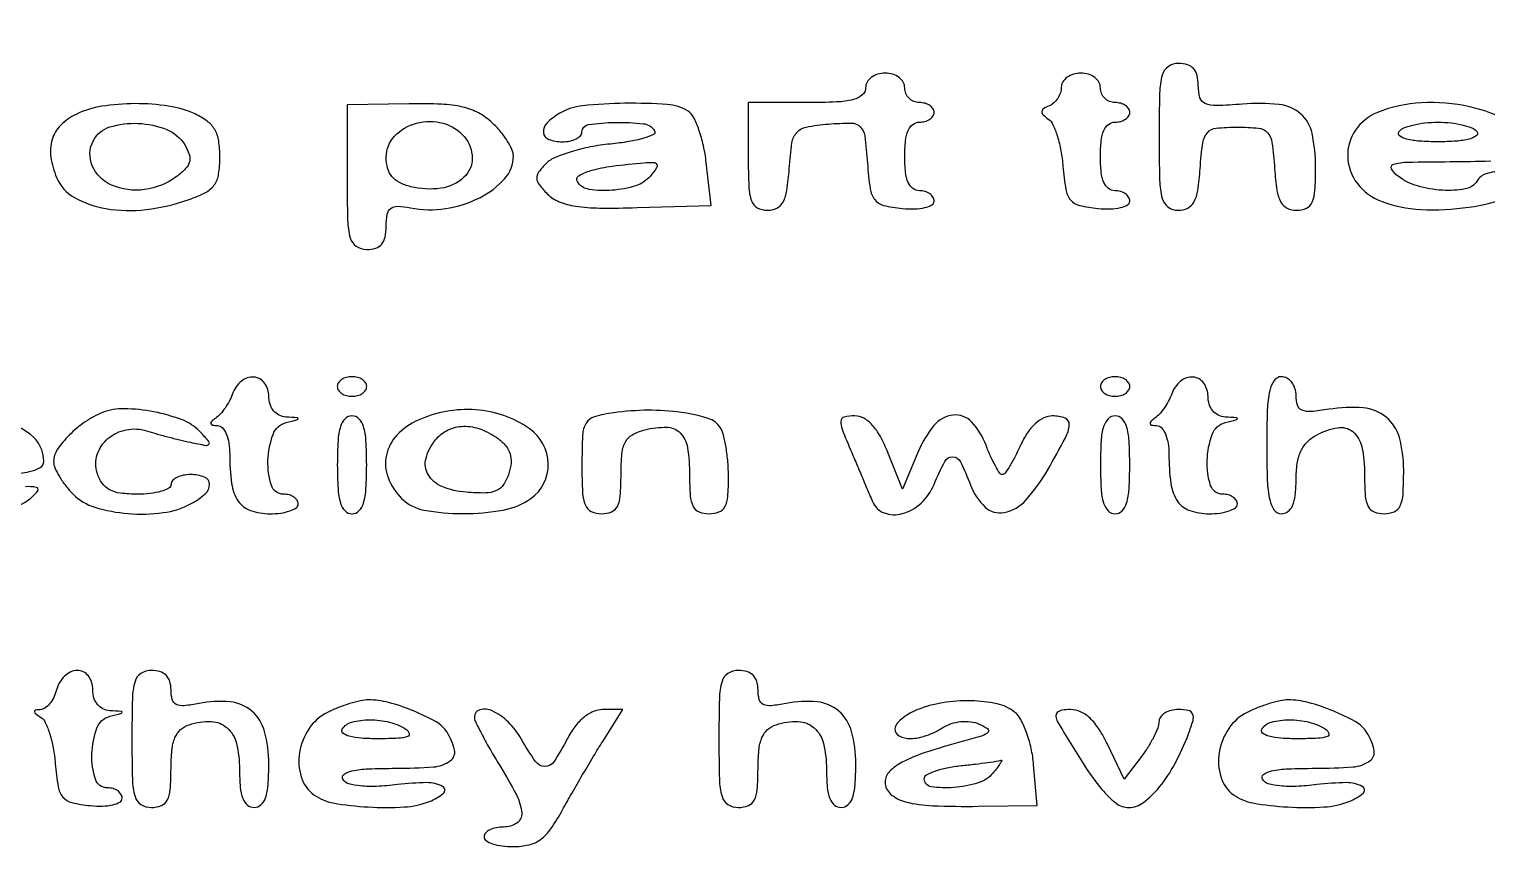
# Model space of a CAD drawing. Extents: x 0 to 1066, y 0 to 761.
# Drawn here: x 972.18 to 984.79, y 133.87 to 141.07 of the extents above; entities that cross this region are included whole.
import ezdxf

# ---------------------------------------------------------------- set-up
doc = ezdxf.new("R2010")
doc.units = 0
doc.header["$MEASUREMENT"] = 0

msp = doc.modelspace()

# ---------------------------------------------------------------- linework, layer by layer
for points in [[(710.559243, 95.267872, -0.000023), (733.258836, 95.240684, -0.000004), (756.324384, 95.211821, -0.198594)], [(542.992229, 95.24091, -0.000004), (565.972908, 95.212432, -0.198597)], [(606.442229, 95.24091, -0.000004), (629.422908, 95.212432, -0.198597)], [(669.892229, 95.24091, -0.000004), (692.872908, 95.212432, -0.198597)], [(984.972196, 140.272991, 0.075764), (984.639928, 140.399439, 0.065093), (984.219577, 140.434153, 0.084123), (983.84199, 140.351516, 0.14807), (983.649265, 140.196522, 0.161253), (983.583057, 139.96604, 0.156057), (983.666968, 139.735909, 0.137919), (983.872746, 139.583519, 0.079277), (984.214601, 139.512405, 0.047386), (984.630259, 139.5323, 0.04781), (984.983385, 139.617996, 0.319548)], [(984.917822, 139.841694, 0.07719), (984.781763, 139.821329, 0.180568), (984.7017, 139.7592, -0.213591), (984.599991, 139.690159, -0.058451), (984.4018, 139.678504, -0.056144), (984.185705, 139.715643, -0.091551), (984.01992, 139.798809, -0.103523), (983.962963, 139.864154, -0.484919), (983.979329, 139.903698, -0.064153), (984.098385, 139.921355, -0.00368), (984.46905, 139.925709, 0.006741), (984.819586, 139.931974, 0.055368)], [(972.020003, 137.226691, 0.040308), (972.183511, 137.246687, 0.078148), (972.276608, 137.281542, 0.270464), (972.3078, 137.334988, 0.235461), (972.192197, 137.56686, 0.091061), (971.862058, 137.73215, 0.080056)], [(971.983679, 136.921765, 0.124255), (972.18588, 137.010961, 0.0595), (972.254273, 137.078829, 0.55686), (972.24283, 137.110589, 0.074477), (972.149138, 137.116228, 0.00348)]]:
    msp.add_lwpolyline(points, format="xyb")
for points in [[(979.4142, 140.5629, -0.222027), (979.38563, 140.501732, -0.113455), (979.30845, 140.462437, -0.050675), (979.163441, 140.441453, -0.010614), (978.9066, 140.436), (978.399, 140.436), (978.399, 139.9707, 0.009984), (978.404243, 139.708171, 0.075033), (978.42762, 139.586434, 0.183879), (978.47761, 139.527467, 0.126645), (978.563336, 139.5054, 0.112123), (978.646404, 139.524265, 0.160679), (978.700445, 139.576172, 0.086187), (978.733425, 139.677401, 0.017695), (978.753686, 139.86495, -0.017007), (978.777515, 140.088406, -0.145982), (978.818957, 140.178731, -0.168845), (978.900457, 140.224983, -0.024679), (979.091851, 140.250453, -0.020122), (979.292076, 140.25901, -0.199555), (979.368233, 140.227575, -0.166731), (979.406956, 140.148419, -0.013159), (979.430251, 139.912053, 0.01664), (979.453522, 139.691652, 0.13025), (979.493092, 139.597407, 0.171858), (979.56928, 139.548158, 0.034348), (979.73145, 139.52119, 0.029775), (979.83837, 139.517276, 0.051008), (979.926841, 139.528381, 0.070483), (979.986939, 139.551521, 0.272062), (980.0064, 139.58464, 0.139787), (979.996618, 139.618945, 0.099973), (979.969123, 139.648174, 0.08532), (979.928002, 139.667858, 0.069166), (979.8795, 139.6746, -0.164293), (979.822865, 139.693726, -0.129352), (979.782814, 139.7451, -0.075863), (979.759528, 139.834999, -0.025511), (979.7526, 139.9707, -0.025511), (979.759528, 140.106401, -0.075863), (979.782814, 140.1963, -0.129352), (979.822865, 140.247674, -0.164293), (979.8795, 140.2668, 0.064853), (979.928014, 140.273119, 0.082425), (979.969123, 140.291651, 0.098894), (979.996623, 140.319137, 0.148195), (980.0064, 140.3514, 0.148195), (979.996623, 140.383663, 0.098894), (979.969123, 140.411149, 0.082425), (979.928014, 140.429681, 0.064853), (979.8795, 140.436, -0.099038), (979.83107, 140.445688, -0.097945), (979.789877, 140.473277, -0.097945), (979.762288, 140.51447, -0.099038), (979.7526, 140.5629, 0.130775), (979.739639, 140.611609, 0.10214), (979.70325, 140.652787, 0.08892), (979.648492, 140.680336, 0.072314), (979.5834, 140.6898, 0.072314), (979.518308, 140.680336, 0.08892), (979.46355, 140.652787, 0.10214), (979.427161, 140.611609, 0.130775)], [(981.1062, 140.56995, -0.080037), (981.098302, 140.520926, -0.064268), (981.075136, 140.472701, -0.065096), (981.040881, 140.432541, -0.087504), (981.00045, 140.407191, 0.046343), (980.95331, 140.382764, 0.240697), (980.939005, 140.358219, 0.216661), (980.949881, 140.330298, 0.038187), (980.994148, 140.293293, -0.132308), (981.034358, 140.244351, -0.030843), (981.072447, 140.144075, -0.02971), (981.103229, 140.019335, -0.025338), (981.121048, 139.885002, 0.019997), (981.145355, 139.685423, 0.133864), (981.1864, 139.595293, 0.163069), (981.263566, 139.547554, 0.033665), (981.42345, 139.52119, 0.029775), (981.53037, 139.517276, 0.051008), (981.618841, 139.528381, 0.070483), (981.678939, 139.551521, 0.272062), (981.6984, 139.58464, 0.139787), (981.688618, 139.618945, 0.099973), (981.661123, 139.648174, 0.08532), (981.620002, 139.667858, 0.069166), (981.5715, 139.6746, -0.164293), (981.514865, 139.693726, -0.129352), (981.474814, 139.7451, -0.075863), (981.451528, 139.834999, -0.025511), (981.4446, 139.9707, -0.025511), (981.451528, 140.106401, -0.075863), (981.474814, 140.1963, -0.129352), (981.514865, 140.247674, -0.164293), (981.5715, 140.2668, 0.064853), (981.620014, 140.273119, 0.082425), (981.661123, 140.291651, 0.098894), (981.688623, 140.319137, 0.148195), (981.6984, 140.3514, 0.148195), (981.688623, 140.383663, 0.098894), (981.661123, 140.411149, 0.082425), (981.620014, 140.429681, 0.064853), (981.5715, 140.436, -0.099038), (981.52307, 140.445688, -0.097945), (981.481877, 140.473277, -0.097945), (981.454288, 140.51447, -0.099038), (981.4446, 140.5629, 0.130775), (981.431639, 140.611609, 0.10214), (981.39525, 140.652787, 0.08892), (981.340492, 140.680336, 0.072314), (981.2754, 140.6898, 0.069108), (981.210731, 140.680819, 0.085282), (981.155903, 140.654594, 0.099962), (981.119243, 140.615653, 0.139896)], [(981.9522, 140.1399, 0.006055), (981.956723, 139.76641, 0.057365), (981.978828, 139.60821, 0.172615), (982.029024, 139.534092, 0.159749), (982.116536, 139.5054, 0.112123), (982.199604, 139.524265, 0.160679), (982.253645, 139.576172, 0.086187), (982.286625, 139.677401, 0.017695), (982.306886, 139.86495, -0.015201), (982.3301, 140.090356, -0.150499), (982.369475, 140.17581, -0.186387), (982.446446, 140.215075, -0.025798), (982.629, 140.2245, -0.025798), (982.811554, 140.215075, -0.186387), (982.888525, 140.17581, -0.150499), (982.9279, 140.090356, -0.015201), (982.951114, 139.86495, 0.017695), (982.971375, 139.677401, 0.086187), (983.004355, 139.576172, 0.160679), (983.058396, 139.524265, 0.112123), (983.141464, 139.5054, 0.107856), (983.225374, 139.523713, 0.182847), (983.275265, 139.574213, 0.089741), (983.299817, 139.675139, 0.014909), (983.3058, 139.875741, 0.051993), (983.275049, 140.170667, 0.163893), (983.175412, 140.339679, 0.154599), (982.989473, 140.419709, 0.04479), (982.673323, 140.42292, -0.011201), (982.445478, 140.409927, -0.108345), (982.350768, 140.427287, -0.227478), (982.305345, 140.478421, -0.069857), (982.2906, 140.58344, 0.055817), (982.280832, 140.670671, 0.126167), (982.25071, 140.72938, 0.138691), (982.198275, 140.762998, 0.073757), (982.1214, 140.7744, 0.150217), (982.030488, 140.746456, 0.180365), (981.97899, 140.673937, 0.059311), (981.956667, 140.517926, 0.005909)], [(972.586813, 140.334559, 0.084446), (972.45356, 140.23973, 0.122036), (972.379444, 140.116345, 0.112368), (972.368167, 139.964757, 0.064343), (972.418758, 139.78752, 0.164207), (972.573062, 139.615814, 0.087593), (972.845362, 139.519956, 0.070959), (973.192807, 139.512291, 0.054004), (973.564176, 139.598276, 0.035169), (973.705595, 139.659026, 0.117277), (973.78174, 139.724413, 0.119933), (973.819364, 139.816191, 0.037599), (973.8306, 139.965396, 0.038769), (973.81976, 140.104992, 0.092646), (973.78526, 140.202595, 0.101726), (973.720251, 140.275635, 0.053358), (973.615119, 140.33782, 0.069558), (973.387263, 140.405477, 0.038247), (973.096624, 140.426814, 0.038313), (972.807968, 140.403742, 0.073547)], [(974.9304, 139.792246, 0.006045), (974.934896, 139.420377, 0.060098), (974.957273, 139.266306, 0.181129), (975.008759, 139.194592, 0.14852), (975.0996, 139.167, 0.074563), (975.1775, 139.178682, 0.143563), (975.229736, 139.213121, 0.125681), (975.259375, 139.274058, 0.050702), (975.2688, 139.366768, -0.041024), (975.277377, 139.471127, -0.191456), (975.307928, 139.521824, -0.177245), (975.366657, 139.539945, -0.034342), (975.478737, 139.526405, 0.084787), (975.781544, 139.520435, 0.079187), (976.077009, 139.614266, 0.09184), (976.292893, 139.777943, 0.18686), (976.3686, 139.973447, 0.107775), (976.356205, 140.030285, 0.034357), (976.314597, 140.106786, 0.032475), (976.255116, 140.188069, 0.031035), (976.184761, 140.262281, 0.064977), (976.065963, 140.347137, 0.066913), (975.93052, 140.397632, 0.045754), (975.746995, 140.421958, 0.013836), (975.465661, 140.425523), (974.9304, 140.417493)], [(976.77045, 140.344624, 0.061831), (976.658551, 140.259395, 0.224089), (976.628218, 140.177694, 0.292314), (976.673762, 140.118303, 0.087176), (976.7916, 140.0976, 0.048028), (976.856354, 140.103834, 0.068025), (976.911098, 140.122451, 0.088204), (976.947985, 140.149893, 0.191087), (976.9608, 140.1822, -0.37282), (977.016209, 140.246182, -0.031627), (977.250938, 140.265032, -0.032114), (977.492742, 140.253585, -0.230378), (977.588741, 140.192813, -0.443254), (977.579734, 140.161595, -0.040732), (977.495383, 140.128486, -0.032077), (977.367583, 140.098767, -0.01714), (977.206717, 140.077725, 0.023992), (977.033677, 140.052674, 0.025519), (976.867422, 140.011501, 0.026225), (976.729035, 139.961575, 0.096984), (976.65234, 139.909997, 0.034328), (976.586308, 139.834217, 0.173927), (976.569809, 139.781577, 0.159733), (976.589887, 139.727822, 0.027792), (976.663085, 139.646001, 0.101972), (976.763551, 139.579869, 0.057118), (976.905273, 139.541438, 0.03533), (977.113606, 139.524723, 0.010002), (977.439133, 139.528165), (978.077811, 139.5477), (978.036118, 139.917713, 0.026188), (978.011707, 140.064702, 0.030776), (977.972902, 140.200432, 0.032172), (977.926578, 140.308691, 0.13516), (977.879463, 140.360568, 0.124502), (977.699274, 140.419688, 0.020923), (977.333317, 140.429741, 0.021809), (976.96668, 140.408458, 0.106858)], [(973.525932, 140.071495, -0.053632), (973.56493, 139.988614, -0.147433), (973.567479, 139.924719, -0.13153), (973.534, 139.865486, -0.039035), (973.45488, 139.796545, -0.126607), (973.17911, 139.6842, -0.136939), (972.892203, 139.723813, -0.191419), (972.727042, 139.889719, -0.227898), (972.736501, 140.108252, -0.196882), (972.877962, 140.22515, -0.087307), (973.122528, 140.256538, -0.084188), (973.371678, 140.202259, -0.161727)], [(975.944706, 140.140977, -0.172391), (976.012095, 139.957106, -0.211074), (975.940439, 139.790496, -0.153573), (975.740557, 139.695461, -0.096539), (975.480111, 139.709388, -0.053961), (975.382342, 139.745489, -0.105124), (975.317513, 139.796958, -0.110072), (975.281035, 139.868586, -0.063028), (975.2688, 139.965262, -0.192002), (975.341157, 140.146743, -0.140331), (975.529951, 140.258168, -0.128975), (975.762022, 140.25766, -0.156086)], [(984.7017, 140.1822, -0.400129), (984.694431, 140.147698, -0.089468), (984.634083, 140.120499, -0.044569), (984.522175, 140.10291, -0.016707), (984.3633, 140.0976, -0.016707), (984.204425, 140.10291, -0.044569), (984.092517, 140.120499, -0.089468), (984.032169, 140.147698, -0.400129), (984.0249, 140.1822, -0.158284), (984.063471, 140.214903, -0.036095), (984.145873, 140.241949, -0.033884), (984.249932, 140.260587, -0.02738), (984.3633, 140.2668, -0.02738), (984.476668, 140.260587, -0.033884), (984.580727, 140.241949, -0.036095), (984.663129, 140.214903, -0.158284)], [(977.553, 139.8015, -0.144489), (977.428145, 139.717707, -0.057078), (977.223023, 139.678247, -0.057773), (977.02349, 139.686112, -0.219006), (976.922058, 139.753442, -0.41646), (976.934248, 139.804209, -0.068136), (977.037131, 139.848906, -0.036389), (977.223164, 139.886818, -0.012112), (977.499909, 139.915724, -0.023194), (977.583196, 139.918513, -0.288311), (977.608589, 139.902082, -0.267315), (977.605855, 139.87085, -0.02075)], [(973.939866, 137.91915, -0.034842), (973.912288, 137.85791, -0.028095), (973.874624, 137.796332, -0.02892), (973.833178, 137.743254, -0.062485), (973.794471, 137.708945, 0.032002), (973.758339, 137.680648, 0.275212), (973.752424, 137.66188, 0.30431), (973.766108, 137.649179, 0.036288), (973.80945, 137.645495, -0.207996), (973.850784, 137.626918, -0.084059), (973.88488, 137.573786, -0.062038), (973.907681, 137.49416, -0.038763), (973.9152, 137.397319, 0.032597), (973.931774, 137.143371, 0.116424), (973.989057, 136.99217, 0.162763), (974.095158, 136.910815, 0.083054), (974.262651, 136.8828, 0.032824), (974.356404, 136.888961, 0.050432), (974.435505, 136.907651, 0.065191), (974.490124, 136.934917, 0.249384), (974.5074, 136.9674, 0.148195), (974.497623, 136.999663, 0.098894), (974.470123, 137.027149, 0.082425), (974.429014, 137.045681, 0.064853), (974.3805, 137.052, -0.324794), (974.276349, 137.127634, -0.087421), (974.246064, 137.342209, -0.079037), (974.290133, 137.568991, -0.246177), (974.40165, 137.670483, 0.001923), (974.501155, 137.696896, 0.339035), (974.5074, 137.705047, 0.392517), (974.500965, 137.711981, 0.002113), (974.40165, 137.718986, -0.099242), (974.341985, 137.735116, -0.104863), (974.294483, 137.772813, -0.097744), (974.264075, 137.82899, -0.07546), (974.2536, 137.898, 0.156895), (974.216781, 138.012448, 0.223876), (974.124969, 138.063539, 0.194427), (974.016125, 138.027861, 0.129853)], [(974.8458, 137.9826, 0.148195), (974.855577, 137.950337, 0.098894), (974.883077, 137.922851, 0.082425), (974.924186, 137.904319, 0.064853), (974.9727, 137.898, 0.064853), (975.021214, 137.904319, 0.082425), (975.062323, 137.922851, 0.098894), (975.089823, 137.950337, 0.148195), (975.0996, 137.9826, 0.148195), (975.089823, 138.014863, 0.098894), (975.062323, 138.042349, 0.082425), (975.021214, 138.060881, 0.064853), (974.9727, 138.0672, 0.064853), (974.924186, 138.060881, 0.082425), (974.883077, 138.042349, 0.098894), (974.855577, 138.014863, 0.148195)], [(981.4446, 137.9826, 0.148195), (981.454377, 137.950337, 0.098894), (981.481877, 137.922851, 0.082425), (981.522986, 137.904319, 0.064853), (981.5715, 137.898, 0.064853), (981.620014, 137.904319, 0.082425), (981.661123, 137.922851, 0.098894), (981.688623, 137.950337, 0.148195), (981.6984, 137.9826, 0.148195), (981.688623, 138.014863, 0.098894), (981.661123, 138.042349, 0.082425), (981.620014, 138.060881, 0.064853), (981.5715, 138.0672, 0.064853), (981.522986, 138.060881, 0.082425), (981.481877, 138.042349, 0.098894), (981.454377, 138.014863, 0.148195)], [(982.061466, 137.91915, -0.034842), (982.033888, 137.85791, -0.028095), (981.996224, 137.796332, -0.02892), (981.954778, 137.743254, -0.062485), (981.916071, 137.708945, 0.032002), (981.879939, 137.680648, 0.275212), (981.874024, 137.66188, 0.30431), (981.887708, 137.649179, 0.036288), (981.93105, 137.645495, -0.207996), (981.972384, 137.626918, -0.084059), (982.00648, 137.573786, -0.062038), (982.029281, 137.49416, -0.038763), (982.0368, 137.397319, 0.032597), (982.053374, 137.143371, 0.116424), (982.110657, 136.99217, 0.162763), (982.216758, 136.910815, 0.083054), (982.384251, 136.8828, 0.032824), (982.478004, 136.888961, 0.050432), (982.557105, 136.907651, 0.065191), (982.611724, 136.934917, 0.249384), (982.629, 136.9674, 0.148195), (982.619223, 136.999663, 0.098894), (982.591723, 137.027149, 0.082425), (982.550614, 137.045681, 0.064853), (982.5021, 137.052, -0.324794), (982.397949, 137.127634, -0.087421), (982.367664, 137.342209, -0.079037), (982.411733, 137.568991, -0.246177), (982.52325, 137.670483, 0.001923), (982.622755, 137.696896, 0.339035), (982.629, 137.705047, 0.392517), (982.622565, 137.711981, 0.002113), (982.52325, 137.718986, -0.099242), (982.463585, 137.735116, -0.104863), (982.416083, 137.772813, -0.097744), (982.385675, 137.82899, -0.07546), (982.3752, 137.898, 0.156895), (982.338381, 138.012448, 0.223876), (982.246569, 138.063539, 0.194427), (982.137725, 138.027861, 0.129853)], [(982.8828, 137.475, 0.008455), (982.887969, 137.169326, 0.044348), (982.908482, 137.00265, 0.103378), (982.947444, 136.914724, 0.241448), (983.0097, 136.8828, 0.163427), (983.06623, 136.901784, 0.129276), (983.106294, 136.952804, 0.076327), (983.129635, 137.041908, 0.025967), (983.1366, 137.175923, -0.034809), (983.146438, 137.31707, -0.071881), (983.177224, 137.423057, -0.087372), (983.231679, 137.502565, -0.076294), (983.312411, 137.563138, -0.079862), (983.496148, 137.626486, -0.217417), (983.626175, 137.592516, -0.173593), (983.70495, 137.462085, -0.049932), (983.7288, 137.223855, 0.017133), (983.735096, 137.040154, 0.098316), (983.760443, 136.946582, 0.184478), (983.811489, 136.899463, 0.095428), (983.898, 136.8828, 0.102041), (983.985533, 136.900852, 0.187889), (984.036576, 136.951165, 0.091374), (984.061311, 137.052725, 0.014166), (984.0672, 137.260523, 0.066488), (984.029577, 137.542202, 0.156972), (983.915331, 137.717741, 0.151472), (983.716891, 137.797408, 0.060571), (983.421097, 137.785605, -0.018036), (983.265145, 137.76604, -0.120846), (983.188508, 137.777762, -0.220558), (983.14963, 137.819974, -0.077694), (983.1366, 137.903319, 0.075873), (983.127044, 137.965931, 0.089232), (983.099323, 138.01906, 0.100733), (983.058095, 138.054576, 0.128277), (983.0097, 138.0672, 0.241448), (982.947444, 138.035276, 0.103378), (982.908482, 137.94735, 0.044348), (982.887969, 137.780674, 0.008455)], [(972.8154, 137.75726, 0.056154), (972.666573, 137.677649, 0.045319), (972.527114, 137.561617, 0.04713), (972.423842, 137.437016, 0.150592), (972.3924, 137.334988, 0.102164), (972.403807, 137.279745, 0.03292), (972.442103, 137.204923, 0.031265), (972.496847, 137.125141, 0.030385), (972.5616, 137.052, 0.123148), (972.749624, 136.939207, 0.053922), (973.037145, 136.884646, 0.053029), (973.341016, 136.892598, 0.090061), (973.582362, 136.970377, 0.059033), (973.703825, 137.055148, 0.219872), (973.740118, 137.138493, 0.307231), (973.696632, 137.199622, 0.089316), (973.5768, 137.2212, 0.048028), (973.512046, 137.214966, 0.068025), (973.457303, 137.196349, 0.088204), (973.420415, 137.168907, 0.191087), (973.4076, 137.1366, -0.27491), (973.388203, 137.103987, -0.053598), (973.322295, 137.076851, -0.043338), (973.228472, 137.058139, -0.027566), (973.117201, 137.052, -0.030534), (972.97104, 137.060934, -0.091037), (972.875749, 137.090795, -0.119802), (972.812343, 137.146824, -0.075464), (972.768433, 137.235904, -0.157613), (972.769276, 137.394316, -0.13805), (972.862034, 137.532152, -0.127471), (973.020084, 137.608599, -0.126029), (973.1961, 137.599121, 0.008414), (973.275998, 137.575478, 0.004214), (973.377726, 137.548149, 0.004183), (973.483485, 137.521633, 0.006167), (973.5768, 137.50028, 0.006891), (973.707972, 137.473848, 0.271372), (973.734771, 137.483477, 0.369524), (973.734476, 137.508018, 0.009791), (973.655541, 137.594547, 0.113729), (973.505576, 137.693917, 0.041876), (973.259735, 137.763283, 0.042013), (973.002889, 137.790956, 0.10093)], [(975.54375, 137.691305, 0.097185), (975.36155, 137.562317, 0.139343), (975.269992, 137.388195, 0.143682), (975.285057, 137.195992, 0.105834), (975.401743, 137.015743, 0.152802), (975.594632, 136.914797, 0.044471), (975.932598, 136.884299, 0.045034), (976.281171, 136.915366, 0.108451), (976.518976, 137.014497, 0.252552), (976.67015, 137.315807, 0.237937), (976.505433, 137.619539, 0.135938), (976.04329, 137.781182, 0.122743)], [(977.23575, 137.755804, 0.034203), (977.069047, 137.721189, 0.190888), (976.997784, 137.666976, 0.124888), (976.966924, 137.565316, 0.011559), (976.9608, 137.30044, 0.01182), (976.966336, 137.066313, 0.084612), (976.990519, 136.956155, 0.189677), (977.041607, 136.902384, 0.109452), (977.13, 136.8828, 0.094675), (977.216374, 136.899303, 0.183949), (977.267424, 136.946049, 0.099169), (977.29285, 137.038684, 0.017546), (977.2992, 137.219588, -0.021073), (977.306992, 137.404389, -0.101466), (977.336588, 137.50484, -0.147476), (977.397266, 137.56598, -0.062694), (977.505892, 137.608253, -0.063704), (977.694758, 137.630771, -0.198871), (977.810267, 137.581774, -0.158215), (977.87353, 137.455093, -0.03735), (977.8914, 137.216207, 0.017886), (977.897794, 137.037518, 0.09985), (977.923283, 136.945626, 0.183507), (977.974338, 136.899176, 0.094082), (978.0606, 136.8828, 0.090931), (978.146338, 136.898523, 0.182304), (978.197209, 136.943444, 0.103542), (978.222608, 137.031634, 0.019542), (978.228505, 137.20005, 0.019465), (978.222934, 137.329481, 0.020404), (978.207321, 137.456052, 0.020565), (978.184972, 137.563723, 0.080073), (978.158209, 137.626048, 0.179806), (978.051254, 137.707286, 0.038526), (977.819757, 137.758266, 0.036742), (977.533981, 137.77724, 0.03231)], [(974.8458, 137.3058, 0.014068), (974.851658, 137.097643, 0.058865), (974.873295, 136.97445, 0.122766), (974.912887, 136.907762, 0.200296), (974.9727, 136.8828, 0.200296), (975.032513, 136.907762, 0.122766), (975.072105, 136.97445, 0.058865), (975.093742, 137.097643, 0.014068), (975.0996, 137.3058, 0.014068), (975.093742, 137.513957, 0.058865), (975.072105, 137.63715, 0.122766), (975.032513, 137.703838, 0.200296), (974.9727, 137.7288, 0.200296), (974.912887, 137.703838, 0.122766), (974.873295, 137.63715, 0.058865), (974.851658, 137.513957, 0.014068)], [(979.293847, 137.41155, -0.000377), (979.349009, 137.282336, -0.000408), (979.402526, 137.156428, -0.000384), (979.448236, 137.048409, -0.001986), (979.473234, 136.98855, 0.208656), (979.574762, 136.89054, 0.158103), (979.731213, 136.883847, 0.120782), (979.894904, 136.975679, 0.107016), (980.0064, 137.1366, -0.022554), (980.099376, 137.335225, -0.284473), (980.167548, 137.375498, -0.282148), (980.234443, 137.332554, -0.022295), (980.321366, 137.130076, 0.114492), (980.447489, 136.941266, 0.242316), (980.612117, 136.894207, 0.161878), (980.800276, 137.001445, 0.053), (980.989705, 137.2635, 0.007949), (981.142065, 137.539691, 0.101501), (981.175258, 137.652612, 0.33606), (981.13969, 137.70874, 0.089633), (981.028691, 137.7288, 0.116309), (980.954507, 137.711307, 0.070911), (980.880096, 137.65988, 0.059573), (980.811373, 137.579189, 0.042461), (980.754239, 137.475, -0.013983), (980.707899, 137.377752, -0.020865), (980.661561, 137.295754, -0.016768), (980.619613, 137.233054, -0.241443), (980.596496, 137.2212, -0.252747), (980.574073, 137.233308, -0.018214), (980.536291, 137.295754, -0.022048), (980.495297, 137.377748, -0.01465), (980.455296, 137.475, 0.097383), (980.330536, 137.676188, 0.236143), (980.171219, 137.735751, 0.197846), (980.005451, 137.645908, 0.072051), (979.865497, 137.412236), (979.733229, 137.095672), (979.606966, 137.412236, 0.029537), (979.541748, 137.551282, 0.060015), (979.471939, 137.649581, 0.081446), (979.397769, 137.708445, 0.12777), (979.319416, 137.7288, 0.058109), (979.229849, 137.718356, 0.325352), (979.200215, 137.683845, 0.1149), (979.210765, 137.613266, 0.006766)], [(981.4446, 137.3058, 0.014068), (981.450458, 137.097643, 0.058865), (981.472095, 136.97445, 0.122766), (981.511687, 136.907762, 0.200296), (981.5715, 136.8828, 0.200296), (981.631313, 136.907762, 0.122766), (981.670905, 136.97445, 0.058865), (981.692542, 137.097643, 0.014068), (981.6984, 137.3058, 0.014068), (981.692542, 137.513957, 0.058865), (981.670905, 137.63715, 0.122766), (981.631313, 137.703838, 0.200296), (981.5715, 137.7288, 0.200296), (981.511687, 137.703838, 0.122766), (981.472095, 137.63715, 0.058865), (981.450458, 137.513957, 0.014068)], [(976.235898, 137.532004, -0.060673), (976.302516, 137.469622, -0.09917), (976.339435, 137.401937, -0.096863), (976.347916, 137.324087, -0.055739), (976.329482, 137.231225, -0.067019), (976.284145, 137.135215, -0.146179), (976.222752, 137.082926, -0.101826), (976.127021, 137.062298, -0.023149), (975.960268, 137.068471, -0.073726), (975.75259, 137.117204, -0.167429), (975.631813, 137.220899, -0.200746), (975.612838, 137.362361, -0.107876), (975.695173, 137.521364, -0.10677), (975.804134, 137.606866, -0.108657), (975.937978, 137.639072, -0.096178), (976.086232, 137.613304, -0.066978)], [(972.416913, 135.36, -0.049688), (972.392878, 135.29518, -0.058463), (972.357498, 135.240122, -0.068149), (972.316737, 135.202395, -0.15041), (972.276783, 135.189505, 0.037268), (972.236058, 135.185911, 0.383112), (972.226332, 135.173799, 0.221472), (972.236073, 135.155583, 0.019331), (972.280348, 135.124957, -0.143215), (972.320561, 135.079089, -0.032136), (972.358647, 134.981202, -0.030816), (972.389433, 134.858169, -0.025599), (972.407248, 134.724402, 0.019997), (972.431555, 134.524823, 0.133864), (972.4726, 134.434693, 0.163069), (972.549766, 134.386954, 0.033665), (972.70965, 134.36059, 0.029775), (972.81657, 134.356676, 0.051008), (972.905041, 134.367781, 0.070483), (972.965139, 134.390921, 0.272062), (972.9846, 134.42404, 0.139787), (972.974818, 134.458345, 0.099973), (972.947323, 134.487574, 0.08532), (972.906202, 134.507258, 0.069166), (972.8577, 134.514, -0.324794), (972.753549, 134.589634, -0.087421), (972.723264, 134.804209, -0.079037), (972.767333, 135.030991, -0.246177), (972.87885, 135.132483, 0.001923), (972.978355, 135.158896, 0.339035), (972.9846, 135.167047, 0.392517), (972.978165, 135.173981, 0.002113), (972.87885, 135.180986, -0.099242), (972.819185, 135.197116, -0.104863), (972.771683, 135.234813, -0.097744), (972.741275, 135.29099, -0.07546), (972.7308, 135.36, 0.071894), (972.721095, 135.427143, 0.096727), (972.692797, 135.481507, 0.109473), (972.649322, 135.516658, 0.115978), (972.59598, 135.5292, 0.114309), (972.541136, 135.516496, 0.075597), (972.487766, 135.479497, 0.069688), (972.443921, 135.424673, 0.070024)], [(973.0692, 134.937, 0.006583), (973.073807, 134.587108, 0.063075), (973.096393, 134.439975, 0.183695), (973.147826, 134.37113, 0.142406), (973.2384, 134.3448, 0.093958), (973.324638, 134.36115, 0.183412), (973.375694, 134.407537, 0.099994), (973.401196, 134.499273, 0.017959), (973.4076, 134.677499, -0.023806), (973.415405, 134.841344, -0.073835), (973.441922, 134.94849, -0.112205), (973.490489, 135.017465, -0.107031), (973.564882, 135.060117, -0.082674), (973.755609, 135.087454, -0.17764), (973.891911, 135.033924, -0.154079), (973.973627, 134.897354, -0.058429), (973.9998, 134.674149, 0.021226), (974.006365, 134.519565, 0.070839), (974.029099, 134.420841, 0.129231), (974.069014, 134.365497, 0.173961), (974.1267, 134.3448, 0.187804), (974.185601, 134.367732, 0.126701), (974.225344, 134.428904, 0.064234), (974.247446, 134.540323, 0.016884), (974.2536, 134.722523, 0.065638), (974.216986, 135.000234, 0.149979), (974.105923, 135.177417, 0.156102), (973.918128, 135.257577, 0.072911), (973.651065, 135.243723, -0.023257), (973.520356, 135.223849, -0.140156), (973.453405, 135.235626, -0.217599), (973.418682, 135.277725, -0.06538), (973.4076, 135.362115, 0.074213), (973.396767, 135.4347, 0.124481), (973.365032, 135.487164, 0.123371), (973.311934, 135.518533, 0.072152), (973.2384, 135.5292, 0.142406), (973.147826, 135.50287, 0.183695), (973.096393, 135.434025, 0.063075), (973.073807, 135.286892, 0.006583)], [(978.1452, 134.937, 0.006583), (978.149807, 134.587108, 0.063075), (978.172393, 134.439975, 0.183695), (978.223826, 134.37113, 0.142406), (978.3144, 134.3448, 0.093958), (978.400638, 134.36115, 0.183412), (978.451694, 134.407537, 0.099994), (978.477196, 134.499273, 0.017959), (978.4836, 134.677499, -0.023806), (978.491405, 134.841344, -0.073835), (978.517922, 134.94849, -0.112205), (978.566489, 135.017465, -0.107031), (978.640882, 135.060117, -0.082674), (978.831609, 135.087454, -0.17764), (978.967911, 135.033924, -0.154079), (979.049627, 134.897354, -0.058429), (979.0758, 134.674149, 0.021226), (979.082365, 134.519565, 0.070839), (979.105099, 134.420841, 0.129231), (979.145014, 134.365497, 0.173961), (979.2027, 134.3448, 0.187804), (979.261601, 134.367732, 0.126701), (979.301344, 134.428904, 0.064234), (979.323446, 134.540323, 0.016884), (979.3296, 134.722523, 0.065638), (979.292986, 135.000234, 0.149979), (979.181923, 135.177417, 0.156102), (978.994128, 135.257577, 0.072911), (978.727065, 135.243723, -0.023257), (978.596356, 135.223849, -0.140156), (978.529405, 135.235626, -0.217599), (978.494682, 135.277725, -0.06538), (978.4836, 135.362115, 0.074213), (978.472767, 135.4347, 0.124481), (978.441032, 135.487164, 0.123371), (978.387934, 135.518533, 0.072152), (978.3144, 135.5292, 0.142406), (978.223826, 135.50287, 0.183695), (978.172393, 135.434025, 0.063075), (978.149807, 135.286892, 0.006583)], [(974.7612, 135.166443, 0.127367), (974.602387, 135.027234, 0.108784), (974.519404, 134.820074, 0.11634), (974.533683, 134.6084, 0.16149), (974.643212, 134.454722, 0.115748), (974.810998, 134.383605, 0.02798), (975.112601, 134.348924, 0.029413), (975.424333, 134.349007, 0.076984), (975.642581, 134.396151, 0.084923), (975.763203, 134.467776, 0.531171), (975.756624, 134.526785, 0.126083), (975.619374, 134.559265, 0.02486), (975.364838, 134.541885, -0.017585), (975.185508, 134.527017, -0.036431), (975.045119, 134.530566, -0.047313), (974.944194, 134.550254, -0.184555), (974.894546, 134.588171, -0.394573), (974.902993, 134.630263, -0.104047), (974.971974, 134.660552, -0.041209), (975.114572, 134.678329, -0.010414), (975.348407, 134.6832, 0.017966), (975.676835, 134.695005, 0.135411), (975.821898, 134.746489, 0.304717), (975.858571, 134.84132, 0.086167), (975.794533, 134.995157, 0.124112), (975.699721, 135.084815, 0.030208), (975.504306, 135.179238, 0.031857), (975.289119, 135.251988, 0.067873), (975.115243, 135.274153, 0.051575), (975.045882, 135.266365, 0.020119), (974.952444, 135.241998, 0.019663), (974.852631, 135.207291, 0.023096)], [(979.85835, 135.188164, 0.036836), (979.7855, 135.152448, 0.045335), (979.723915, 135.108475, 0.051767), (979.681168, 135.063199, 0.164775), (979.668, 135.024326, 0.280004), (979.705565, 134.962506, 0.126791), (979.801515, 134.940392, 0.079473), (979.938145, 134.965868, 0.053876), (980.080941, 135.034952, -0.061687), (980.154923, 135.069333, -0.05404), (980.238461, 135.086601, -0.054948), (980.322273, 135.085434, -0.069482), (980.397043, 135.065347, -0.048425), (980.469158, 135.026141, -0.459278), (980.472706, 134.995417, -0.132235), (980.424049, 134.964794, -0.008348), (980.2602, 134.917306, 0.011247), (979.92968, 134.819431, 0.04276), (979.731229, 134.736495, 0.077989), (979.620653, 134.654683, 0.197028), (979.5834, 134.563815, 0.218939), (979.630833, 134.460683, 0.114198), (979.75888, 134.39382, 0.054207), (979.99369, 134.359409, 0.012969), (980.388495, 134.354962), (980.89749, 134.362431), (980.867282, 134.713165, 0.032336), (980.845735, 134.855186, 0.033218), (980.806172, 134.991936, 0.035204), (980.755855, 135.105091, 0.105126), (980.701667, 135.16965, 0.113555), (980.550762, 135.240121, 0.047236), (980.32609, 135.266381, 0.045163), (980.079736, 135.249525, 0.05596)], [(982.7136, 135.166443, 0.127367), (982.554787, 135.027234, 0.108784), (982.471804, 134.820074, 0.11634), (982.486083, 134.6084, 0.16149), (982.595612, 134.454722, 0.115748), (982.763398, 134.383605, 0.02798), (983.065001, 134.348924, 0.029413), (983.376733, 134.349007, 0.076984), (983.594981, 134.396151, 0.084923), (983.715603, 134.467776, 0.531171), (983.709024, 134.526785, 0.126083), (983.571774, 134.559265, 0.02486), (983.317238, 134.541885, -0.017585), (983.137908, 134.527017, -0.036431), (982.997519, 134.530566, -0.047313), (982.896594, 134.550254, -0.184555), (982.846946, 134.588171, -0.394573), (982.855393, 134.630263, -0.104047), (982.924374, 134.660552, -0.041209), (983.066972, 134.678329, -0.010414), (983.300807, 134.6832, 0.017966), (983.629235, 134.695005, 0.135411), (983.774298, 134.746489, 0.304717), (983.810971, 134.84132, 0.086167), (983.746933, 134.995157, 0.124112), (983.652121, 135.084815, 0.030208), (983.456706, 135.179238, 0.031857), (983.241519, 135.251988, 0.067873), (983.067643, 135.274153, 0.051575), (982.998282, 135.266365, 0.020119), (982.904844, 135.241998, 0.019663), (982.805031, 135.207291, 0.023096)], [(976.030633, 135.12735, 0.111035), (976.039859, 135.087591, 0.00754), (976.092165, 134.983133, 0.010506), (976.159625, 134.859746, 0.007675), (976.239493, 134.7255, -0.017275), (976.394549, 134.453109, -0.100887), (976.440185, 134.295508, -0.272405), (976.398947, 134.210387, -0.148004), (976.284, 134.1756, 0.048028), (976.219246, 134.169366, 0.068025), (976.164503, 134.150749, 0.088204), (976.127615, 134.123307, 0.191087), (976.1148, 134.091, 0.253914), (976.132444, 134.058496, 0.063175), (976.188849, 134.031251, 0.049152), (976.270314, 134.012557, 0.031847), (976.366881, 134.0064, 0.057104), (976.502594, 134.02195, 0.103274), (976.603646, 134.068783, 0.081642), (976.69243, 134.160699, 0.02576), (976.793154, 134.32365, -0.004439), (976.872466, 134.465107, -0.00282), (976.967206, 134.628474, -0.002832), (977.062004, 134.787766, -0.005246), (977.141061, 134.91585), (977.314775, 135.1908), (977.13996, 135.1908, 0.104383), (977.05841, 135.173588, 0.069184), (976.976773, 135.123065, 0.058797), (976.900215, 135.042679, 0.0416), (976.8339, 134.937, -0.025096), (976.720715, 134.742682, -0.253885), (976.641203, 134.699665, -0.244265), (976.559613, 134.742192, -0.02346), (976.435985, 134.937535, 0.069578), (976.324834, 135.081861, 0.084614), (976.184829, 135.179041, 0.17143), (976.078997, 135.189487, 0.347128)], [(981.074102, 135.08505, 0.008012), (981.300514, 134.715531, 0.032011), (981.456795, 134.501073, 0.055194), (981.580323, 134.382061, 0.165615), (981.689731, 134.3448, 0.164028), (981.816836, 134.38765, 0.059489), (981.9554, 134.521785, 0.048203), (982.090146, 134.724576, 0.031715), (982.206199, 134.979822, 0.020897), (982.245318, 135.097265, 0.169195), (982.242218, 135.1531, 0.252365), (982.206344, 135.182449, 0.047861), (982.119306, 135.1908, 0.061287), (982.055268, 135.182921, 0.078743), (982.000735, 135.159736, 0.09568), (981.963863, 135.12539, 0.154278), (981.950319, 135.08505, -0.088068), (981.939834, 135.031533, -0.024574), (981.905025, 134.953228, -0.023989), (981.856194, 134.867023, -0.023125), (981.79877, 134.784794), (981.649102, 134.590287), (981.50592, 134.890544, 0.031603), (981.432131, 135.023034, 0.061055), (981.354696, 135.116229, 0.079449), (981.273171, 135.171642, 0.110043), (981.187176, 135.1908, 0.039803), (981.112636, 135.184857, 0.149298), (981.070956, 135.164438, 0.237836), (981.058664, 135.130956, 0.105024)], [(975.438, 135.0216, -0.163739), (975.46694, 134.985256, -0.417353), (975.453925, 134.957817, -0.073665), (975.373425, 134.942328, -0.00987), (975.200357, 134.938295, -0.018067), (975.052936, 134.9431, -0.048038), (974.949137, 134.960352, -0.099296), (974.894332, 134.987414, -0.384351), (974.8881, 135.0216, -0.194116), (974.971178, 135.082653, -0.062656), (975.12565, 135.102087, -0.058919), (975.297485, 135.081767, -0.084784)], [(983.3904, 135.0216, -0.163739), (983.41934, 134.985256, -0.417353), (983.406325, 134.957817, -0.073665), (983.325825, 134.942328, -0.00987), (983.152757, 134.938295, -0.018067), (983.005336, 134.9431, -0.048038), (982.901537, 134.960352, -0.099296), (982.846732, 134.987414, -0.384351), (982.8405, 135.0216, -0.194116), (982.923578, 135.082653, -0.062656), (983.07805, 135.102087, -0.058919), (983.249885, 135.081767, -0.084784)], [(980.514, 134.6409, -0.147189), (980.387947, 134.557267, -0.053458), (980.174904, 134.517023, -0.058528), (979.981166, 134.524203, -0.369805), (979.9218, 134.593493, -0.273961), (979.941263, 134.626348, -0.040002), (980.014992, 134.659383, -0.035939), (980.117491, 134.687688, -0.023343), (980.23905, 134.706172, 0.003168), (980.362888, 134.719919, 0.004552), (980.472364, 134.733786, 0.002488), (980.564605, 134.746792, 0.069844), (980.587809, 134.753578, -0.693626), (980.59191, 134.749449, -0.037253), (980.579125, 134.726346, -0.019602), (980.552295, 134.688693, -0.008605)]]:
    msp.add_lwpolyline(points, format="xyb", close=True)

doc.saveas('drawing.dxf')
